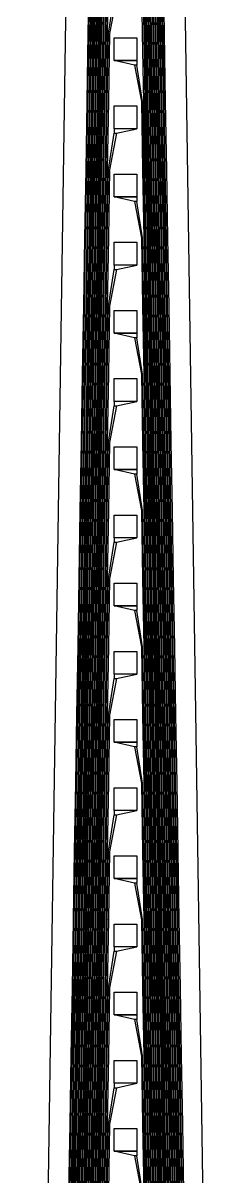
# Model space of a CAD drawing. Header units: inches. Extents: x 106592 to 209533, y 57057 to 74911.
# Drawn here: x 205738 to 205828, y 73754 to 74262 of the extents above; entities that cross this region are included whole.
import ezdxf

# ---------------------------------------------------------------- set-up
doc = ezdxf.new("R2010")
doc.units = ezdxf.units.IN
doc.header["$MEASUREMENT"] = 0
for name, color, linetype in [('metal', 221, 'Continuous'), ('nitride window', 40, 'Continuous'), ('profile', 140, 'Continuous')]:
    doc.layers.add(name, color=color, linetype=linetype)

msp = doc.modelspace()

# ---------------------------------------------------------------- linework, layer by layer
at = {"layer": 'metal'}
for points in [[(205767.12, 74287.54), (205766.63, 74257.61), (205766.12, 74227.54), (205765.63, 74197.61), (205765.12, 74167.54), (205764.63, 74137.61), (205764.12, 74107.54), (205763.63, 74077.61), (205763.12, 74047.54), (205762.63, 74017.61), (205762.12, 73987.54), (205761.63, 73957.61), (205761.12, 73927.54), (205760.63, 73897.61), (205760.12, 73867.54), (205759.63, 73837.61), (205759.12, 73807.54), (205758.63, 73777.61), (205758.12, 73747.54)], [(205758.62, 73747.53), (205759.13, 73777.6), (205759.62, 73807.53), (205760.13, 73837.6), (205760.62, 73867.53), (205761.13, 73897.6), (205761.62, 73927.53), (205762.13, 73957.6), (205762.62, 73987.53), (205763.13, 74017.6), (205763.62, 74047.53), (205764.13, 74077.6), (205764.62, 74107.53), (205765.13, 74137.6), (205765.62, 74167.53), (205766.13, 74197.6), (205766.62, 74227.53), (205767.13, 74257.6), (205767.62, 74287.53)], [(205768.12, 74287.54), (205767.63, 74257.61), (205767.12, 74227.54), (205766.63, 74197.61), (205766.12, 74167.54), (205765.63, 74137.61), (205765.12, 74107.54), (205764.63, 74077.61), (205764.12, 74047.54), (205763.63, 74017.61), (205763.12, 73987.54), (205762.63, 73957.61), (205762.12, 73927.54), (205761.63, 73897.61), (205761.12, 73867.54), (205760.63, 73837.61), (205760.12, 73807.54), (205759.63, 73777.61), (205759.12, 73747.54)], [(205759.62, 73747.53), (205760.13, 73777.6), (205760.62, 73807.53), (205761.13, 73837.6), (205761.62, 73867.53), (205762.13, 73897.6), (205762.62, 73927.53), (205763.13, 73957.6), (205763.62, 73987.53), (205764.13, 74017.6), (205764.62, 74047.53), (205765.13, 74077.6), (205765.62, 74107.53), (205766.13, 74137.6), (205766.62, 74167.53), (205767.13, 74197.6), (205767.62, 74227.53), (205768.13, 74257.6), (205768.62, 74287.53)], [(205769.12, 74287.54), (205768.63, 74257.61), (205768.12, 74227.54), (205767.63, 74197.61), (205767.12, 74167.54), (205766.63, 74137.61), (205766.12, 74107.54), (205765.63, 74077.61), (205765.12, 74047.54), (205764.63, 74017.61), (205764.12, 73987.54), (205763.63, 73957.61), (205763.12, 73927.54), (205762.63, 73897.61), (205762.12, 73867.54), (205761.63, 73837.61), (205761.12, 73807.54), (205760.63, 73777.61), (205760.12, 73747.54)], [(205760.62, 73747.53), (205761.13, 73777.6), (205761.62, 73807.53), (205762.13, 73837.6), (205762.62, 73867.53), (205763.13, 73897.6), (205763.62, 73927.53), (205764.13, 73957.6), (205764.62, 73987.53), (205765.13, 74017.6), (205765.62, 74047.53), (205766.13, 74077.6), (205766.62, 74107.53), (205767.13, 74137.6), (205767.62, 74167.53), (205768.13, 74197.6), (205768.62, 74227.53), (205769.13, 74257.6), (205769.62, 74287.53)], [(205761.12, 73747.54), (205761.63, 73777.61), (205762.12, 73807.54), (205762.63, 73837.61), (205763.12, 73867.54), (205763.63, 73897.61), (205764.12, 73927.54), (205764.63, 73957.61), (205765.12, 73987.54), (205765.63, 74017.61), (205766.12, 74047.54), (205766.63, 74077.61), (205767.12, 74107.54), (205767.63, 74137.61), (205768.12, 74167.54), (205768.63, 74197.61), (205769.12, 74227.54), (205769.63, 74257.61), (205770.12, 74287.54)], [(205770.62, 74287.53), (205770.13, 74257.6), (205769.62, 74227.53), (205769.13, 74197.6), (205768.62, 74167.53), (205768.13, 74137.6), (205767.62, 74107.53), (205767.13, 74077.6), (205766.62, 74047.53), (205766.13, 74017.6), (205765.62, 73987.53), (205765.13, 73957.6), (205764.62, 73927.53), (205764.13, 73897.6), (205763.62, 73867.53), (205763.13, 73837.6), (205762.62, 73807.53), (205762.13, 73777.6), (205761.62, 73747.53)], [(205762.12, 73747.54), (205762.63, 73777.61), (205763.12, 73807.54), (205763.63, 73837.61), (205764.12, 73867.54), (205764.63, 73897.61), (205765.12, 73927.54), (205765.63, 73957.61), (205766.12, 73987.54), (205766.63, 74017.61), (205767.12, 74047.54), (205767.63, 74077.61), (205768.12, 74107.54), (205768.63, 74137.61), (205769.12, 74167.54), (205769.63, 74197.61), (205770.12, 74227.54), (205770.63, 74257.61), (205771.12, 74287.54)], [(205771.62, 74287.53), (205771.13, 74257.6), (205770.62, 74227.53), (205770.13, 74197.6), (205769.62, 74167.53), (205769.13, 74137.6), (205768.62, 74107.53), (205768.13, 74077.6), (205767.62, 74047.53), (205767.13, 74017.6), (205766.62, 73987.53), (205766.13, 73957.6), (205765.62, 73927.53), (205765.13, 73897.6), (205764.62, 73867.53), (205764.13, 73837.6), (205763.62, 73807.53), (205763.13, 73777.6), (205762.62, 73747.53)], [(205763.12, 73747.54), (205763.63, 73777.61), (205764.12, 73807.54), (205764.63, 73837.61), (205765.12, 73867.54), (205765.63, 73897.61), (205766.12, 73927.54), (205766.63, 73957.61), (205767.12, 73987.54), (205767.63, 74017.61), (205768.12, 74047.54), (205768.63, 74077.61), (205769.12, 74107.54), (205769.63, 74137.61), (205770.12, 74167.54), (205770.63, 74197.61), (205771.12, 74227.54), (205771.63, 74257.61), (205772.12, 74287.54)], [(205772.62, 74287.53), (205772.13, 74257.6), (205771.62, 74227.53), (205771.13, 74197.6), (205770.62, 74167.53), (205770.13, 74137.6), (205769.62, 74107.53), (205769.13, 74077.6), (205768.62, 74047.53), (205768.13, 74017.6), (205767.62, 73987.53), (205767.13, 73957.6), (205766.62, 73927.53), (205766.13, 73897.6), (205765.62, 73867.53), (205765.13, 73837.6), (205764.62, 73807.53), (205764.13, 73777.6), (205763.62, 73747.53)], [(205764.12, 73747.54), (205764.63, 73777.61), (205765.12, 73807.54), (205765.63, 73837.61), (205766.12, 73867.54), (205766.63, 73897.61), (205767.12, 73927.54), (205767.63, 73957.61), (205768.12, 73987.54), (205768.63, 74017.61), (205769.12, 74047.54), (205769.63, 74077.61), (205770.12, 74107.54), (205770.63, 74137.61), (205771.12, 74167.54), (205771.63, 74197.61), (205772.12, 74227.54), (205772.63, 74257.61), (205773.12, 74287.54)], [(205773.62, 74287.53), (205773.13, 74257.6), (205772.62, 74227.53), (205772.13, 74197.6), (205771.62, 74167.53), (205771.13, 74137.6), (205770.62, 74107.53), (205770.13, 74077.6), (205769.62, 74047.53), (205769.13, 74017.6), (205768.62, 73987.53), (205768.13, 73957.6), (205767.62, 73927.53), (205767.13, 73897.6), (205766.62, 73867.53), (205766.13, 73837.6), (205765.62, 73807.53), (205765.13, 73777.6), (205764.62, 73747.53)], [(205765.12, 73747.54), (205765.63, 73777.61), (205766.12, 73807.54), (205766.63, 73837.61), (205767.12, 73867.54), (205767.63, 73897.61), (205768.12, 73927.54), (205768.63, 73957.61), (205769.12, 73987.54), (205769.63, 74017.61), (205770.12, 74047.54), (205770.63, 74077.61), (205771.12, 74107.54), (205771.63, 74137.61), (205772.12, 74167.54), (205772.63, 74197.61), (205773.12, 74227.54), (205773.63, 74257.61), (205774.12, 74287.54)], [(205774.62, 74287.53), (205774.13, 74257.6), (205773.62, 74227.53), (205773.13, 74197.6), (205772.62, 74167.53), (205772.13, 74137.6), (205771.62, 74107.53), (205771.13, 74077.6), (205770.62, 74047.53), (205770.13, 74017.6), (205769.62, 73987.53), (205769.13, 73957.6), (205768.62, 73927.53), (205768.13, 73897.6), (205767.62, 73867.53), (205767.13, 73837.6), (205766.62, 73807.53), (205766.13, 73777.6), (205765.62, 73747.53)], [(205766.12, 73747.54), (205766.63, 73777.61), (205767.12, 73807.54), (205767.63, 73837.61), (205768.12, 73867.54), (205768.63, 73897.61), (205769.12, 73927.54), (205769.63, 73957.61), (205770.12, 73987.54), (205770.63, 74017.61), (205771.12, 74047.54), (205771.63, 74077.61), (205772.12, 74107.54), (205772.63, 74137.61), (205773.12, 74167.54), (205773.63, 74197.61), (205774.12, 74227.54), (205774.63, 74257.61), (205775.12, 74287.54)], [(205775.62, 74287.53), (205775.13, 74257.6), (205774.62, 74227.53), (205774.13, 74197.6), (205773.62, 74167.53), (205773.13, 74137.6), (205772.62, 74107.53), (205772.13, 74077.6), (205771.62, 74047.53), (205771.13, 74017.6), (205770.62, 73987.53), (205770.13, 73957.6), (205769.62, 73927.53), (205769.13, 73897.6), (205768.62, 73867.53), (205768.13, 73837.6), (205767.62, 73807.53), (205767.13, 73777.6), (205766.62, 73747.53)], [(205799.12, 73747.6), (205798.62, 73777.53), (205798.12, 73807.6), (205797.62, 73837.53), (205797.12, 73867.6), (205796.62, 73897.53), (205796.12, 73927.6), (205795.62, 73957.53), (205795.12, 73987.6), (205794.62, 74017.53), (205794.12, 74047.6), (205793.62, 74077.53), (205793.12, 74107.6), (205792.62, 74137.53), (205792.12, 74167.6), (205791.62, 74197.53), (205791.12, 74227.6), (205790.62, 74257.53), (205790.12, 74287.53)], [(205790.62, 74287.6), (205791.12, 74257.53), (205791.12, 74257.54), (205791.62, 74227.61), (205792.12, 74197.54), (205792.62, 74167.61), (205793.12, 74137.54), (205793.62, 74107.61), (205794.12, 74077.54), (205794.62, 74047.61), (205795.12, 74017.54), (205795.62, 73987.61), (205796.12, 73957.54), (205796.62, 73927.61), (205797.12, 73897.54), (205797.62, 73867.61), (205798.12, 73837.54), (205798.62, 73807.61), (205799.12, 73777.54), (205799.62, 73747.61)], [(205791.12, 74287.6), (205791.62, 74257.53), (205792.12, 74227.6), (205792.62, 74197.53), (205793.12, 74167.6), (205793.62, 74137.53), (205794.12, 74107.6), (205794.62, 74077.53), (205795.12, 74047.6), (205795.62, 74017.53), (205796.12, 73987.6), (205796.62, 73957.53), (205797.12, 73927.6), (205797.62, 73897.53), (205798.12, 73867.6), (205798.62, 73837.53), (205799.12, 73807.6), (205799.62, 73777.53), (205800.12, 73747.6)], [(205800.62, 73747.61), (205800.12, 73777.54), (205799.62, 73807.61), (205799.12, 73837.54), (205798.62, 73867.61), (205798.12, 73897.54), (205797.62, 73927.61), (205797.12, 73957.54), (205796.62, 73987.61), (205796.12, 74017.54), (205795.62, 74047.61), (205795.12, 74077.54), (205794.62, 74107.61), (205794.12, 74137.54), (205793.62, 74167.61), (205793.12, 74197.54), (205792.62, 74227.61), (205792.12, 74257.54), (205791.62, 74287.61)], [(205801.12, 73747.6), (205800.62, 73777.53), (205800.12, 73807.6), (205799.62, 73837.53), (205799.12, 73867.6), (205798.62, 73897.53), (205798.12, 73927.6), (205797.62, 73957.53), (205797.12, 73987.6), (205796.62, 74017.53), (205796.12, 74047.6), (205795.62, 74077.53), (205795.12, 74107.6), (205794.62, 74137.53), (205794.12, 74167.6), (205793.62, 74197.53), (205793.12, 74227.6), (205792.62, 74257.53), (205792.12, 74287.6)], [(205792.62, 74287.61), (205793.12, 74257.54), (205793.62, 74227.61), (205794.12, 74197.54), (205794.62, 74167.61), (205795.12, 74137.54), (205795.62, 74107.61), (205796.12, 74077.54), (205796.62, 74047.61), (205797.12, 74017.54), (205797.62, 73987.61), (205798.12, 73957.54), (205798.62, 73927.61), (205799.12, 73897.54), (205799.62, 73867.61), (205800.12, 73837.54), (205800.62, 73807.61), (205801.12, 73777.54), (205801.62, 73747.61)], [(205802.12, 73747.6), (205801.62, 73777.53), (205801.12, 73807.6), (205800.62, 73837.53), (205800.12, 73867.6), (205799.62, 73897.53), (205799.12, 73927.6), (205798.62, 73957.53), (205798.12, 73987.6), (205797.62, 74017.53), (205797.12, 74047.6), (205796.62, 74077.53), (205796.12, 74107.6), (205795.62, 74137.53), (205795.12, 74167.6), (205794.62, 74197.53), (205794.12, 74227.6), (205793.62, 74257.53), (205793.12, 74287.6)], [(205793.62, 74287.61), (205794.12, 74257.54), (205794.62, 74227.61), (205795.12, 74197.54), (205795.62, 74167.61), (205796.12, 74137.54), (205796.62, 74107.61), (205797.12, 74077.54), (205797.62, 74047.61), (205798.12, 74017.54), (205798.62, 73987.61), (205799.12, 73957.54), (205799.62, 73927.61), (205800.12, 73897.54), (205800.62, 73867.61), (205801.12, 73837.54), (205801.62, 73807.61), (205802.12, 73777.54), (205802.62, 73747.61)], [(205803.12, 73747.6), (205802.62, 73777.53), (205802.12, 73807.6), (205801.62, 73837.53), (205801.12, 73867.6), (205800.62, 73897.53), (205800.12, 73927.6), (205799.62, 73957.53), (205799.12, 73987.6), (205798.62, 74017.53), (205798.12, 74047.6), (205797.62, 74077.53), (205797.12, 74107.6), (205796.62, 74137.53), (205796.12, 74167.6), (205795.62, 74197.53), (205795.12, 74227.6), (205794.62, 74257.53), (205794.12, 74287.6)], [(205794.62, 74287.61), (205795.12, 74257.54), (205795.62, 74227.61), (205796.12, 74197.54), (205796.62, 74167.61), (205797.12, 74137.54), (205797.62, 74107.61), (205798.12, 74077.54), (205798.62, 74047.61), (205799.12, 74017.54), (205799.62, 73987.61), (205800.12, 73957.54), (205800.62, 73927.61), (205801.12, 73897.54), (205801.62, 73867.61), (205802.12, 73837.54), (205802.62, 73807.61), (205803.12, 73777.54), (205803.62, 73747.61)], [(205804.12, 73747.6), (205803.62, 73777.53), (205803.12, 73807.6), (205802.62, 73837.53), (205802.12, 73867.6), (205801.62, 73897.53), (205801.12, 73927.6), (205800.62, 73957.53), (205800.12, 73987.6), (205799.62, 74017.53), (205799.12, 74047.6), (205798.62, 74077.53), (205798.12, 74107.6), (205797.62, 74137.53), (205797.12, 74167.6), (205796.62, 74197.53), (205796.12, 74227.6), (205795.62, 74257.53), (205795.12, 74287.6)], [(205795.62, 74287.61), (205796.12, 74257.54), (205796.62, 74227.61), (205797.12, 74197.54), (205797.62, 74167.61), (205798.12, 74137.54), (205798.62, 74107.61), (205799.12, 74077.54), (205799.62, 74047.61), (205800.12, 74017.54), (205800.62, 73987.61), (205801.12, 73957.54), (205801.62, 73927.61), (205802.12, 73897.54), (205802.62, 73867.61), (205803.12, 73837.54), (205803.62, 73807.61), (205804.12, 73777.54), (205804.62, 73747.61)], [(205805.12, 73747.6), (205804.62, 73777.53), (205804.12, 73807.6), (205803.62, 73837.53), (205803.12, 73867.6), (205802.62, 73897.53), (205802.12, 73927.6), (205801.62, 73957.53), (205801.12, 73987.6), (205800.62, 74017.53), (205800.12, 74047.6), (205799.62, 74077.53), (205799.12, 74107.6), (205798.62, 74137.53), (205798.12, 74167.6), (205797.62, 74197.53), (205797.12, 74227.6), (205796.62, 74257.53), (205796.12, 74287.6)], [(205796.62, 74287.61), (205797.12, 74257.54), (205797.62, 74227.61), (205798.12, 74197.54), (205798.62, 74167.61), (205799.12, 74137.54), (205799.62, 74107.61), (205800.12, 74077.54), (205800.62, 74047.61), (205801.12, 74017.54), (205801.62, 73987.61), (205802.12, 73957.54), (205802.62, 73927.61), (205803.12, 73897.54), (205803.62, 73867.61), (205804.12, 73837.54), (205804.62, 73807.61), (205805.12, 73777.54), (205805.62, 73747.61)], [(205806.12, 73747.6), (205805.62, 73777.53), (205805.12, 73807.6), (205804.62, 73837.53), (205804.12, 73867.6), (205803.62, 73897.53), (205803.12, 73927.6), (205802.62, 73957.53), (205802.12, 73987.6), (205801.62, 74017.53), (205801.12, 74047.6), (205800.62, 74077.53), (205800.12, 74107.6), (205799.62, 74137.53), (205799.12, 74167.6), (205798.62, 74197.53), (205798.12, 74227.6), (205797.62, 74257.53), (205797.12, 74287.6)], [(205797.62, 74287.61), (205798.12, 74257.54), (205798.62, 74227.61), (205799.12, 74197.54), (205799.62, 74167.61), (205800.12, 74137.54), (205800.62, 74107.61), (205801.12, 74077.54), (205801.62, 74047.61), (205802.12, 74017.54), (205802.62, 73987.61), (205803.12, 73957.54), (205803.62, 73927.61), (205804.12, 73897.54), (205804.62, 73867.61), (205805.12, 73837.54), (205805.62, 73807.61), (205806.12, 73777.54), (205806.62, 73747.61)], [(205807.12, 73747.6), (205806.62, 73777.53), (205806.12, 73807.6), (205805.62, 73837.53), (205805.12, 73867.6), (205804.62, 73897.53), (205804.12, 73927.6), (205803.62, 73957.53), (205803.12, 73987.6), (205802.62, 74017.53), (205802.12, 74047.6), (205801.62, 74077.53), (205801.12, 74107.6), (205800.62, 74137.53), (205800.12, 74167.6), (205799.62, 74197.53), (205799.12, 74227.6), (205798.62, 74257.53), (205798.12, 74287.6)], [(205798.62, 74287.61), (205799.12, 74257.54), (205799.62, 74227.61), (205800.12, 74197.54), (205800.62, 74167.61), (205801.12, 74137.54), (205801.62, 74107.61), (205802.12, 74077.54), (205802.62, 74047.61), (205803.12, 74017.54), (205803.62, 73987.61), (205804.12, 73957.54), (205804.62, 73927.61), (205805.12, 73897.54), (205805.62, 73867.61), (205806.12, 73837.54), (205806.62, 73807.61), (205807.12, 73777.54), (205807.62, 73747.61)], [(205808.12, 73747.6), (205807.62, 73777.53), (205807.12, 73807.6), (205806.62, 73837.53), (205806.12, 73867.6), (205805.62, 73897.53), (205805.12, 73927.6), (205804.62, 73957.53), (205804.12, 73987.6), (205803.62, 74017.53), (205803.12, 74047.6), (205802.62, 74077.53), (205802.12, 74107.6), (205801.62, 74137.53), (205801.12, 74167.6), (205800.62, 74197.53), (205800.12, 74227.6), (205799.62, 74257.53), (205799.12, 74287.6)], [(205799.62, 74287.61), (205800.12, 74257.54), (205800.62, 74227.61), (205801.12, 74197.54), (205801.62, 74167.61), (205802.12, 74137.54), (205802.62, 74107.61), (205803.12, 74077.54), (205803.62, 74047.61), (205804.12, 74017.54), (205804.62, 73987.61), (205805.12, 73957.54), (205805.62, 73927.61), (205806.12, 73897.54), (205806.62, 73867.61), (205807.12, 73837.54), (205807.62, 73807.61), (205808.12, 73777.54), (205808.62, 73747.61)], [(205767.12, 73747.54), (205767.63, 73777.61), (205768.12, 73807.54), (205768.63, 73837.61), (205769.12, 73867.54), (205769.63, 73897.61), (205770.12, 73927.54), (205770.63, 73957.61), (205771.12, 73987.54), (205771.63, 74017.61), (205772.12, 74047.54), (205772.63, 74077.61), (205773.12, 74107.54), (205773.63, 74137.61), (205774.12, 74167.54), (205774.63, 74197.61), (205775.12, 74227.54), (205775.12, 74227.53), (205775.63, 74257.6), (205778.12, 74273.6)], [(205779.12, 74273.6), (205776.12, 74257.53), (205775.62, 74227.53), (205775.13, 74197.6), (205774.62, 74167.53), (205774.13, 74137.6), (205773.62, 74107.53), (205773.13, 74077.6), (205772.62, 74047.53), (205772.13, 74017.6), (205771.62, 73987.53), (205771.13, 73957.6), (205770.62, 73927.53), (205770.13, 73897.6), (205769.62, 73867.53), (205769.13, 73837.6), (205768.62, 73807.53), (205768.13, 73777.6), (205767.62, 73747.53)], [(205798.62, 73747.61), (205798.12, 73777.54), (205797.62, 73807.61), (205797.12, 73837.54), (205796.62, 73867.61), (205796.12, 73897.54), (205795.62, 73927.61), (205795.12, 73957.54), (205794.62, 73987.61), (205794.12, 74017.54), (205793.62, 74047.61), (205793.12, 74077.54), (205792.62, 74107.61), (205792.12, 74137.54), (205791.62, 74167.61), (205791.12, 74197.54), (205791.12, 74197.53), (205790.62, 74227.6), (205788.12, 74243.6), (205787.12, 74243.6), (205790.12, 74227.53), (205790.62, 74197.53), (205791.12, 74167.6), (205791.62, 74137.53), (205792.12, 74107.6), (205792.62, 74077.53), (205793.12, 74047.6), (205793.62, 74017.53), (205794.12, 73987.6), (205794.62, 73957.53), (205795.12, 73927.6), (205795.62, 73897.53), (205796.12, 73867.6), (205796.62, 73837.53), (205797.12, 73807.6), (205797.62, 73777.53), (205798.12, 73747.6)], [(205768.12, 73747.54), (205768.63, 73777.61), (205769.12, 73807.54), (205769.63, 73837.61), (205770.12, 73867.54), (205770.63, 73897.61), (205771.12, 73927.54), (205771.63, 73957.61), (205772.12, 73987.54), (205772.63, 74017.61), (205773.12, 74047.54), (205773.63, 74077.61), (205774.12, 74107.54), (205774.63, 74137.61), (205775.12, 74167.54), (205775.12, 74167.53), (205775.63, 74197.6), (205778.12, 74213.6), (205779.12, 74213.6), (205776.12, 74197.53), (205775.62, 74167.53), (205775.13, 74137.6), (205774.62, 74107.53), (205774.13, 74077.6), (205773.62, 74047.53), (205773.13, 74017.6), (205772.62, 73987.53), (205772.13, 73957.6), (205771.62, 73927.53), (205771.13, 73897.6), (205770.62, 73867.53), (205770.13, 73837.6), (205769.62, 73807.53), (205769.13, 73777.6), (205768.62, 73747.53)], [(205797.62, 73747.61), (205797.12, 73777.54), (205796.62, 73807.61), (205796.12, 73837.54), (205795.62, 73867.61), (205795.12, 73897.54), (205794.62, 73927.61), (205794.12, 73957.54), (205793.62, 73987.61), (205793.12, 74017.54), (205792.62, 74047.61), (205792.12, 74077.54), (205791.62, 74107.61), (205791.12, 74137.54), (205791.12, 74137.53), (205790.62, 74167.6), (205788.12, 74183.6), (205787.12, 74183.6), (205790.12, 74167.53), (205790.62, 74137.53), (205791.12, 74107.6), (205791.62, 74077.53), (205792.12, 74047.6), (205792.62, 74017.53), (205793.12, 73987.6), (205793.62, 73957.53), (205794.12, 73927.6), (205794.62, 73897.53), (205795.12, 73867.6), (205795.62, 73837.53), (205796.12, 73807.6), (205796.62, 73777.53), (205797.12, 73747.6)], [(205769.12, 73747.54), (205769.63, 73777.61), (205770.12, 73807.54), (205770.63, 73837.61), (205771.12, 73867.54), (205771.63, 73897.61), (205772.12, 73927.54), (205772.63, 73957.61), (205773.12, 73987.54), (205773.63, 74017.61), (205774.12, 74047.54), (205774.63, 74077.61), (205775.12, 74107.54), (205775.12, 74107.53), (205775.63, 74137.6), (205778.12, 74153.6), (205779.12, 74153.6), (205776.12, 74137.53), (205775.62, 74107.53), (205775.13, 74077.6), (205774.62, 74047.53), (205774.13, 74017.6), (205773.62, 73987.53), (205773.13, 73957.6), (205772.62, 73927.53), (205772.13, 73897.6), (205771.62, 73867.53), (205771.13, 73837.6), (205770.62, 73807.53), (205770.13, 73777.6), (205769.62, 73747.53)], [(205796.62, 73747.61), (205796.12, 73777.54), (205795.62, 73807.61), (205795.12, 73837.54), (205794.62, 73867.61), (205794.12, 73897.54), (205793.62, 73927.61), (205793.12, 73957.54), (205792.62, 73987.61), (205792.12, 74017.54), (205791.62, 74047.61), (205791.12, 74077.54), (205791.12, 74077.53), (205790.62, 74107.6), (205788.12, 74123.6), (205787.12, 74123.6), (205790.12, 74107.53), (205790.62, 74077.53), (205791.12, 74047.6), (205791.62, 74017.53), (205792.12, 73987.6), (205792.62, 73957.53), (205793.12, 73927.6), (205793.62, 73897.53), (205794.12, 73867.6), (205794.62, 73837.53), (205795.12, 73807.6), (205795.62, 73777.53), (205796.12, 73747.6)], [(205770.12, 73747.54), (205770.63, 73777.61), (205771.12, 73807.54), (205771.63, 73837.61), (205772.12, 73867.54), (205772.63, 73897.61), (205773.12, 73927.54), (205773.63, 73957.61), (205774.12, 73987.54), (205774.63, 74017.61), (205775.12, 74047.54), (205775.12, 74047.53), (205775.63, 74077.6), (205778.12, 74093.6), (205779.12, 74093.6), (205776.12, 74077.53), (205775.62, 74047.53), (205775.13, 74017.6), (205774.62, 73987.53), (205774.13, 73957.6), (205773.62, 73927.53), (205773.13, 73897.6), (205772.62, 73867.53), (205772.13, 73837.6), (205771.62, 73807.53), (205771.13, 73777.6), (205770.62, 73747.53)], [(205795.62, 73747.61), (205795.12, 73777.54), (205794.62, 73807.61), (205794.12, 73837.54), (205793.62, 73867.61), (205793.12, 73897.54), (205792.62, 73927.61), (205792.12, 73957.54), (205791.62, 73987.61), (205791.12, 74017.54), (205791.12, 74017.53), (205790.62, 74047.6), (205788.12, 74063.6), (205787.12, 74063.6), (205790.12, 74047.53), (205790.62, 74017.53), (205791.12, 73987.6), (205791.62, 73957.53), (205792.12, 73927.6), (205792.62, 73897.53), (205793.12, 73867.6), (205793.62, 73837.53), (205794.12, 73807.6), (205794.62, 73777.53), (205795.12, 73747.6)], [(205771.12, 73747.54), (205771.63, 73777.61), (205772.12, 73807.54), (205772.63, 73837.61), (205773.12, 73867.54), (205773.63, 73897.61), (205774.12, 73927.54), (205774.63, 73957.61), (205775.12, 73987.54), (205775.12, 73987.53), (205775.63, 74017.6), (205778.12, 74033.6), (205779.12, 74033.6), (205776.12, 74017.53), (205775.62, 73987.53), (205775.13, 73957.6), (205774.62, 73927.53), (205774.13, 73897.6), (205773.62, 73867.53), (205773.13, 73837.6), (205772.62, 73807.53), (205772.13, 73777.6), (205771.62, 73747.53)], [(205794.62, 73747.61), (205794.12, 73777.54), (205793.62, 73807.61), (205793.12, 73837.54), (205792.62, 73867.61), (205792.12, 73897.54), (205791.62, 73927.61), (205791.12, 73957.54), (205791.12, 73957.53), (205790.62, 73987.6), (205788.12, 74003.6), (205787.12, 74003.6), (205790.12, 73987.53), (205790.62, 73957.53), (205791.12, 73927.6), (205791.62, 73897.53), (205792.12, 73867.6), (205792.62, 73837.53), (205793.12, 73807.6), (205793.62, 73777.53), (205794.12, 73747.6)], [(205772.12, 73747.54), (205772.63, 73777.61), (205773.12, 73807.54), (205773.63, 73837.61), (205774.12, 73867.54), (205774.63, 73897.61), (205775.12, 73927.54), (205775.12, 73927.53), (205775.63, 73957.6), (205778.12, 73973.6), (205779.12, 73973.6), (205776.12, 73957.53), (205775.62, 73927.53), (205775.13, 73897.6), (205774.62, 73867.53), (205774.13, 73837.6), (205773.62, 73807.53), (205773.13, 73777.6), (205772.62, 73747.53)], [(205793.62, 73747.61), (205793.12, 73777.54), (205792.62, 73807.61), (205792.12, 73837.54), (205791.62, 73867.61), (205791.12, 73897.54), (205791.12, 73897.53), (205790.62, 73927.6), (205788.12, 73943.6), (205787.12, 73943.6), (205790.12, 73927.53), (205790.62, 73897.53), (205791.12, 73867.6), (205791.62, 73837.53), (205792.12, 73807.6), (205792.62, 73777.53), (205793.12, 73747.6)], [(205773.12, 73747.54), (205773.63, 73777.61), (205774.12, 73807.54), (205774.63, 73837.61), (205775.12, 73867.54), (205775.12, 73867.53), (205775.63, 73897.6), (205778.12, 73913.6), (205779.12, 73913.6), (205776.12, 73897.53), (205775.62, 73867.53), (205775.13, 73837.6), (205774.62, 73807.53), (205774.13, 73777.6), (205773.62, 73747.53)], [(205792.62, 73747.61), (205792.12, 73777.54), (205791.62, 73807.61), (205791.12, 73837.54), (205791.12, 73837.53), (205790.62, 73867.6), (205788.12, 73883.6), (205787.12, 73883.6), (205790.12, 73867.53), (205790.62, 73837.53), (205791.12, 73807.6), (205791.62, 73777.53), (205792.12, 73747.6)], [(205774.12, 73747.54), (205774.63, 73777.61), (205775.12, 73807.54), (205775.12, 73807.53), (205775.63, 73837.6), (205778.12, 73853.6), (205779.12, 73853.6), (205776.12, 73837.53), (205775.62, 73807.53), (205775.13, 73777.6), (205774.62, 73747.53)], [(205791.62, 73747.61), (205791.12, 73777.54), (205791.12, 73777.53), (205790.62, 73807.6), (205788.12, 73823.6), (205787.12, 73823.6), (205790.12, 73807.53), (205790.62, 73777.53), (205791.12, 73747.6)], [(205775.12, 73747.53), (205775.63, 73777.6), (205778.12, 73793.6), (205779.12, 73793.6), (205776.12, 73777.53), (205775.62, 73747.53)], [(205790.62, 73747.6), (205788.12, 73763.6), (205787.12, 73763.6), (205790.12, 73747.53)]]:
    msp.add_lwpolyline(points, dxfattribs=at)
for points in [[(205778.12, 74255.6), (205788.12, 74255.6), (205788.12, 74245.6), (205778.12, 74245.6)], [(205788.12, 74243.6), (205787.12, 74243.6), (205778.12, 74245.6), (205788.12, 74245.6)], [(205778.12, 74225.6), (205788.12, 74225.6), (205788.12, 74215.6), (205778.12, 74215.6)], [(205778.12, 74213.6), (205779.12, 74213.6), (205788.12, 74215.6), (205778.12, 74215.6)], [(205778.12, 74195.6), (205788.12, 74195.6), (205788.12, 74185.6), (205778.12, 74185.6)], [(205788.12, 74183.6), (205787.12, 74183.6), (205778.12, 74185.6), (205788.12, 74185.6)], [(205778.12, 74165.6), (205788.12, 74165.6), (205788.12, 74155.6), (205778.12, 74155.6)], [(205778.12, 74153.6), (205779.12, 74153.6), (205788.12, 74155.6), (205778.12, 74155.6)], [(205778.12, 74135.6), (205788.12, 74135.6), (205788.12, 74125.6), (205778.12, 74125.6)], [(205788.12, 74123.6), (205787.12, 74123.6), (205778.12, 74125.6), (205788.12, 74125.6)], [(205778.12, 74105.6), (205788.12, 74105.6), (205788.12, 74095.6), (205778.12, 74095.6)], [(205778.12, 74093.6), (205779.12, 74093.6), (205788.12, 74095.6), (205778.12, 74095.6)], [(205778.12, 74075.6), (205788.12, 74075.6), (205788.12, 74065.6), (205778.12, 74065.6)], [(205788.12, 74063.6), (205787.12, 74063.6), (205778.12, 74065.6), (205788.12, 74065.6)], [(205778.12, 74045.6), (205788.12, 74045.6), (205788.12, 74035.6), (205778.12, 74035.6)], [(205778.12, 74033.6), (205779.12, 74033.6), (205788.12, 74035.6), (205778.12, 74035.6)], [(205778.12, 74015.6), (205788.12, 74015.6), (205788.12, 74005.6), (205778.12, 74005.6)], [(205788.12, 74003.6), (205787.12, 74003.6), (205778.12, 74005.6), (205788.12, 74005.6)], [(205778.12, 73985.6), (205788.12, 73985.6), (205788.12, 73975.6), (205778.12, 73975.6)], [(205778.12, 73973.6), (205779.12, 73973.6), (205788.12, 73975.6), (205778.12, 73975.6)], [(205778.12, 73955.6), (205788.12, 73955.6), (205788.12, 73945.6), (205778.12, 73945.6)], [(205788.12, 73943.6), (205787.12, 73943.6), (205778.12, 73945.6), (205788.12, 73945.6)], [(205778.12, 73925.6), (205788.12, 73925.6), (205788.12, 73915.6), (205778.12, 73915.6)], [(205778.12, 73913.6), (205779.12, 73913.6), (205788.12, 73915.6), (205778.12, 73915.6)], [(205778.12, 73895.6), (205788.12, 73895.6), (205788.12, 73885.6), (205778.12, 73885.6)], [(205788.12, 73883.6), (205787.12, 73883.6), (205778.12, 73885.6), (205788.12, 73885.6)], [(205778.12, 73865.6), (205788.12, 73865.6), (205788.12, 73855.6), (205778.12, 73855.6)], [(205778.12, 73853.6), (205779.12, 73853.6), (205788.12, 73855.6), (205778.12, 73855.6)], [(205778.12, 73835.6), (205788.12, 73835.6), (205788.12, 73825.6), (205778.12, 73825.6)], [(205788.12, 73823.6), (205787.12, 73823.6), (205778.12, 73825.6), (205788.12, 73825.6)], [(205778.12, 73805.6), (205788.12, 73805.6), (205788.12, 73795.6), (205778.12, 73795.6)], [(205778.12, 73793.6), (205779.12, 73793.6), (205788.12, 73795.6), (205778.12, 73795.6)], [(205778.12, 73775.6), (205788.12, 73775.6), (205788.12, 73765.6), (205778.12, 73765.6)], [(205788.12, 73763.6), (205787.12, 73763.6), (205778.12, 73765.6), (205788.12, 73765.6)]]:
    msp.add_lwpolyline(points, close=True, dxfattribs=at)
at = {"layer": 'nitride window'}
for points in [[(205778.12, 74255.6), (205788.12, 74255.6), (205788.12, 74245.6), (205778.12, 74245.6)], [(205778.12, 74225.6), (205788.12, 74225.6), (205788.12, 74215.6), (205778.12, 74215.6)], [(205778.12, 74195.6), (205788.12, 74195.6), (205788.12, 74185.6), (205778.12, 74185.6)], [(205778.12, 74165.6), (205788.12, 74165.6), (205788.12, 74155.6), (205778.12, 74155.6)], [(205778.12, 74135.6), (205788.12, 74135.6), (205788.12, 74125.6), (205778.12, 74125.6)], [(205778.12, 74105.6), (205788.12, 74105.6), (205788.12, 74095.6), (205778.12, 74095.6)], [(205778.12, 74075.6), (205788.12, 74075.6), (205788.12, 74065.6), (205778.12, 74065.6)], [(205778.12, 74045.6), (205788.12, 74045.6), (205788.12, 74035.6), (205778.12, 74035.6)], [(205778.12, 74015.6), (205788.12, 74015.6), (205788.12, 74005.6), (205778.12, 74005.6)], [(205778.12, 73985.6), (205788.12, 73985.6), (205788.12, 73975.6), (205778.12, 73975.6)], [(205778.12, 73955.6), (205788.12, 73955.6), (205788.12, 73945.6), (205778.12, 73945.6)], [(205778.12, 73925.6), (205788.12, 73925.6), (205788.12, 73915.6), (205778.12, 73915.6)], [(205778.12, 73895.6), (205788.12, 73895.6), (205788.12, 73885.6), (205778.12, 73885.6)], [(205778.12, 73865.6), (205788.12, 73865.6), (205788.12, 73855.6), (205778.12, 73855.6)], [(205778.12, 73835.6), (205788.12, 73835.6), (205788.12, 73825.6), (205778.12, 73825.6)], [(205778.12, 73805.6), (205788.12, 73805.6), (205788.12, 73795.6), (205778.12, 73795.6)], [(205778.12, 73775.6), (205788.12, 73775.6), (205788.12, 73765.6), (205778.12, 73765.6)]]:
    msp.add_lwpolyline(points, close=True, dxfattribs=at)
at = {"layer": 'profile'}
msp.add_lwpolyline([(205738.13, 68411.39), (205738.13, 72921.22), (205740.63, 73177.68), (205763.59, 74707.6), (205767.59, 74817.67), (205772.05, 74854.6), (205783.09, 74911.39), (205794.13, 74854.6), (205798.62, 74817.67), (205802.62, 74707.68), (205825.62, 73177.6), (205828.13, 72921.22), (205828.13, 68431.38)], dxfattribs=at)

doc.saveas('drawing.dxf')
